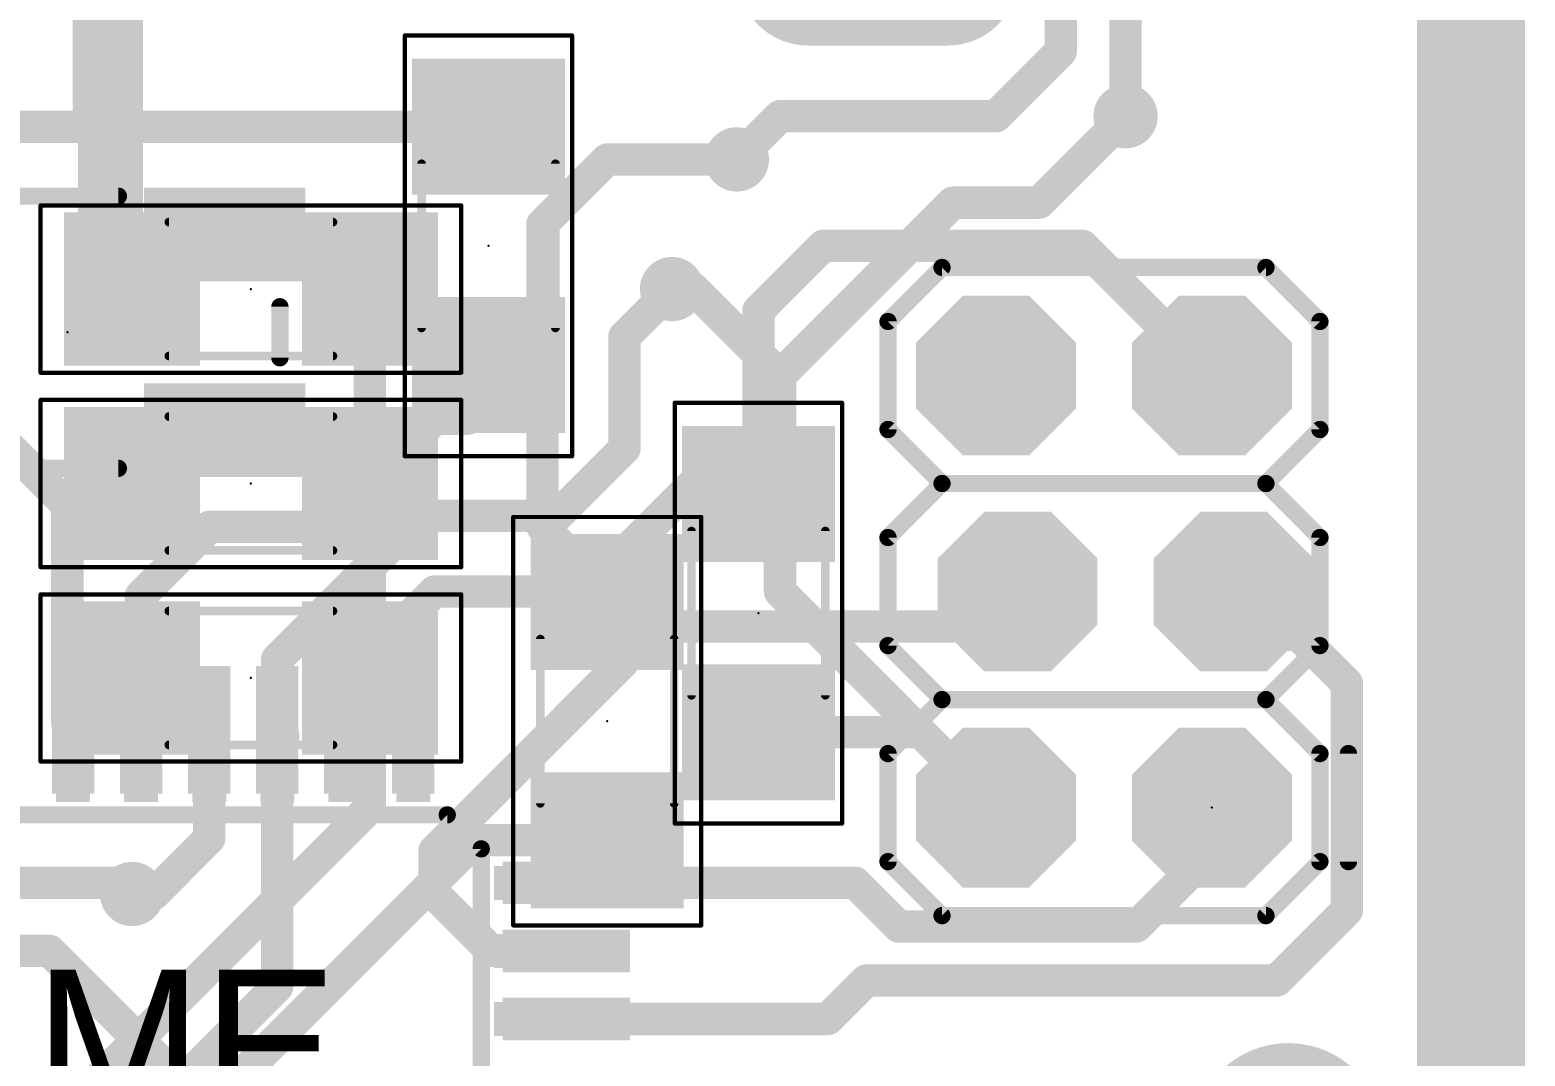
# Model space of a CAD drawing. Extents: x -0.6 to 31.5, y -1.9 to 65.7.
# Drawn here: x 13.02 to 30.61, y 17.4 to 29.46 of the extents above; entities that cross this region are included whole.
import ezdxf
from ezdxf.enums import TextEntityAlignment as Align

# ---------------------------------------------------------------- set-up
doc = ezdxf.new("R2010")
doc.units = 0
for name, color, linetype in [('1', 22, 'CONTINUOUS'), ('16', 175, 'CONTINUOUS'), ('17', 82, 'CONTINUOUS'), ('18', 82, 'CONTINUOUS'), ('21', 253, 'CONTINUOUS'), ('22', 253, 'CONTINUOUS'), ('23', 7, 'CONTINUOUS'), ('24', 7, 'CONTINUOUS'), ('39', 22, 'CONTINUOUS'), ('40', 175, 'CONTINUOUS'), ('51', 253, 'CONTINUOUS'), ('52', 253, 'CONTINUOUS')]:
    doc.layers.add(name, color=color, linetype=linetype)

# ---------------------------------------------------------------- blocks, each defined once
blk = doc.blocks.new('RECT')
blk.add_solid([(-0.5, -0.5), (0.5, -0.5), (-0.5, 0.5), (0.5, 0.5)])
blk = doc.blocks.new('OCTAGONP')
at = {"const_width": 0.5}
blk.add_lwpolyline([(-0.25, -0.1036), (-0.25, 0.1036), (-0.1036, 0.25), (0.1036, 0.25), (0.25, 0.1036), (0.25, -0.1036), (0.1036, -0.25), (-0.1036, -0.25), (-0.25, -0.1036), (-0.25, 0.1036)], dxfattribs=at)
blk = doc.blocks.new('LONGP100')
at = {"const_width": 1}
blk.add_lwpolyline([(-0.5, 0), (0.5, 0)], dxfattribs=at)
at = {"const_width": 0.5}
for points in [[(-0.5, 0.25, 1), (-0.5, -0.25)], [(0.5, -0.25, 1), (0.5, 0.25)]]:
    blk.add_lwpolyline(points, format="xyb", dxfattribs=at)
blk = doc.blocks.new('ROUNDP')
at = {"const_width": 0.5}
blk.add_lwpolyline([(0, -0.25, 1), (0, 0.25, 1), (0, -0.25)], format="xyb", dxfattribs=at)
blk = doc.blocks.new('ROUNDV')
at = {"const_width": 0.5}
blk.add_lwpolyline([(0, -0.25, 1), (0, 0.25, 1), (0, -0.25)], format="xyb", dxfattribs=at)

msp = doc.modelspace()

# ---------------------------------------------------------------- linework, layer by layer
at = {"layer": '1', "const_width": 0.381}
for points in [[(25.146, 35.052), (25.146, 29.21)], [(25.908, 28.448), (25.908, 34.812)], [(13.716, 28.324), (13.716, 30.5826)], [(25.146, 29.21), (24.384, 28.448)], [(18.158, 28.324), (17.78, 28.702)], [(8.636, 28.324), (13.716, 28.324)], [(13.716, 28.324), (18.415, 28.324)], [(18.415, 28.324), (18.158, 28.324)], [(21.844, 28.448), (21.336, 27.94)], [(24.384, 28.448), (21.844, 28.448)], [(16.373, 27.058), (15.312, 27.058)], [(18.415, 25.524), (16.373, 27.058)], [(21.59, 26.162), (22.352, 26.924)], [(22.352, 26.924), (25.4, 26.924)], [(25.4, 26.924), (26.924, 25.4)], [(20.0135, 25.8555), (20.574, 26.416)], [(21.59, 24.006), (21.59, 26.162)], [(20.0135, 24.5399), (20.0135, 25.8555)], [(18.415, 25.1384), (18.415, 25.524)], [(18.1686, 24.892), (18.415, 25.1384)], [(18.415, 25.1384), (18.415, 25.019)], [(16.51, 23.622), (17.78, 24.892)], [(17.78, 24.892), (18.1686, 24.892)], [(13.462, 23.876), (12.58, 24.758)], [(19.2226, 23.749), (20.0135, 24.5399)], [(19.558, 22.86), (20.828, 24.13)], [(20.828, 24.13), (21.212, 24.13)], [(21.212, 24.13), (21.59, 24.006)], [(13.462, 21.303), (13.462, 23.876)], [(15.93, 22.0636), (17.6154, 23.749)], [(17.6154, 23.749), (19.2226, 23.749)], [(14.3256, 22.8092), (15.1384, 23.622)], [(15.1384, 23.622), (16.51, 23.622)], [(16.73, 21.81), (17.78, 22.86)], [(17.78, 22.86), (19.558, 22.86)], [(24.2285, 22.4505), (24.638, 22.86)], [(27.686, 22.352), (27.178, 22.86)], [(14.3256, 21.2394), (14.3256, 22.8092)], [(19.9915, 22.1901), (20.2519, 22.4505)], [(20.2519, 22.4505), (24.2285, 22.4505)], [(27.94, 22.352), (27.686, 22.352)], [(28.5115, 21.7805), (27.94, 22.352)], [(19.9915, 22.0235), (19.9915, 22.1901)], [(15.93, 21.235), (15.93, 22.0636)], [(17.78, 19.812), (19.9915, 22.0235)], [(16.73, 21.235), (16.73, 21.81)], [(28.5115, 19.1135), (28.5115, 21.7805)], [(13.53, 21.235), (13.462, 21.303)], [(14.33, 21.235), (14.3256, 21.2394)], [(15.13, 21.235), (15.13, 19.956)], [(16.002, 21.163), (15.93, 21.235)], [(15.93, 18.216), (15.93, 21.235)], [(23.498, 21.206), (21.59, 21.206)], [(24.384, 20.32), (23.498, 21.206)], [(26.924, 19.812), (26.924, 20.32)], [(15.13, 19.956), (14.478, 19.304)], [(17.78, 19.304), (17.78, 19.812)], [(26.035, 18.923), (26.924, 19.812)], [(14.093, 19.435), (7.73, 19.435)], [(14.224, 19.304), (14.093, 19.435)], [(14.5093, 19.3353), (14.224, 19.304)], [(19.33, 19.435), (22.729, 19.435)], [(22.729, 19.435), (23.241, 18.923)], [(14.478, 19.304), (14.224, 19.304)], [(17.78, 19.304), (18.449, 18.635)], [(27.686, 18.288), (28.5115, 19.1135)], [(23.241, 18.923), (26.035, 18.923)], [(7.73, 18.635), (13.2538, 18.635)], [(13.2538, 18.635), (14.7588, 17.13)], [(18.449, 18.635), (19.33, 18.635)], [(22.407, 17.835), (22.86, 18.288)], [(22.86, 18.288), (27.686, 18.288)], [(15.93, 18.216), (14.7588, 17.0448)], [(19.33, 17.835), (22.407, 17.835)]]:
    msp.add_lwpolyline(points, dxfattribs=at)
at = {"layer": '1', "const_width": 0.1905}
for points in [[(25.2134, 29.1426, 1), (25.0786, 29.2774)], [(25.0508, 29.21, 1), (25.2413, 29.21)], [(17.8474, 28.7694, 1), (17.7126, 28.6346)], [(13.716, 28.4193, 1), (13.716, 28.2288)], [(13.716, 28.2288, 1), (13.716, 28.4193)], [(18.158, 28.4193, 1), (18.158, 28.2288)], [(18.415, 28.2288, 1), (18.415, 28.4193)], [(18.415, 28.2288, 1), (18.415, 28.4193)], [(21.844, 28.5433, 1), (21.844, 28.3528)], [(21.9114, 28.3806, 1), (21.7766, 28.5154)], [(24.3166, 28.5154, 1), (24.4514, 28.3806)], [(24.384, 28.3528, 1), (24.384, 28.5433)], [(25.8128, 28.448, 1), (26.0033, 28.448)], [(13.6208, 28.324, 1), (13.8113, 28.324)], [(18.0906, 28.2566, 1), (18.2254, 28.3914)], [(21.2686, 28.0074, 1), (21.4034, 27.8726)], [(15.312, 27.1532, 1), (15.312, 26.9627)], [(16.4302, 27.1342, 1), (16.3158, 26.9818)], [(16.373, 26.9627, 1), (16.373, 27.1532)], [(22.352, 27.0193, 1), (22.352, 26.8288)], [(22.4194, 26.8566, 1), (22.2846, 26.9914)], [(25.4674, 26.9914, 1), (25.3326, 26.8566)], [(25.4, 26.8288, 1), (25.4, 27.0193)], [(20.6414, 26.3486, 1), (20.5066, 26.4834)], [(21.5226, 26.2294, 1), (21.6574, 26.0946)], [(21.6852, 26.162, 1), (21.4947, 26.162)], [(20.1088, 25.8555, 1), (19.9183, 25.8555)], [(19.9461, 25.9229, 1), (20.0809, 25.7881)], [(18.5102, 25.524, 1), (18.3197, 25.524)], [(18.3578, 25.4478, 1), (18.4722, 25.6002)], [(26.8566, 25.3326, 1), (26.9914, 25.4674)], [(18.5102, 25.1384, 1), (18.3197, 25.1384)], [(18.4824, 25.0711, 1), (18.3476, 25.2058)], [(18.3197, 25.1384, 1), (18.5102, 25.1384)], [(17.78, 24.9872, 1), (17.78, 24.7967)], [(17.8474, 24.8246, 1), (17.7126, 24.9594)], [(18.1012, 24.9594, 1), (18.2359, 24.8246)], [(18.1686, 24.7967, 1), (18.1686, 24.9872)], [(18.3197, 25.019, 1), (18.5102, 25.019)], [(19.9183, 24.5399, 1), (20.1088, 24.5399)], [(20.0809, 24.4725, 1), (19.9461, 24.6072)], [(20.828, 24.2253, 1), (20.828, 24.0348)], [(20.8954, 24.0626, 1), (20.7606, 24.1974)], [(21.2417, 24.2205, 1), (21.1823, 24.0395)], [(21.212, 24.0348, 1), (21.212, 24.2253)], [(21.4947, 24.006, 1), (21.6852, 24.006)], [(21.5603, 23.9155, 1), (21.6197, 24.0965)], [(13.5573, 23.876, 1), (13.3668, 23.876)], [(13.3946, 23.8086, 1), (13.5294, 23.9434)], [(17.6154, 23.8442, 1), (17.6154, 23.6537)], [(17.6827, 23.6816, 1), (17.548, 23.8163)], [(19.2226, 23.6537, 1), (19.2226, 23.8442)], [(15.1384, 23.7172, 1), (15.1384, 23.5267)], [(15.2058, 23.5546, 1), (15.071, 23.6894)], [(16.4426, 23.6894, 1), (16.5774, 23.5546)], [(16.51, 23.5267, 1), (16.51, 23.7172)], [(19.1553, 23.8163, 1), (19.29, 23.6816)], [(17.78, 22.9552, 1), (17.78, 22.7647)], [(17.8474, 22.7926, 1), (17.7126, 22.9274)], [(19.558, 22.7647, 1), (19.558, 22.9552)], [(24.7054, 22.7926, 1), (24.5706, 22.9274)], [(27.2454, 22.9274, 1), (27.1106, 22.7926)], [(14.2582, 22.8766, 1), (14.393, 22.7418)], [(14.4209, 22.8092, 1), (14.2304, 22.8092)], [(19.4906, 22.9274, 1), (19.6254, 22.7926)], [(20.2519, 22.5458, 1), (20.2519, 22.3553)], [(20.3192, 22.3831, 1), (20.1845, 22.5179)], [(24.1611, 22.5179, 1), (24.2959, 22.3831)], [(24.2285, 22.3553, 1), (24.2285, 22.5458)], [(27.686, 22.4473, 1), (27.686, 22.2568)], [(27.6186, 22.2846, 1), (27.7534, 22.4194)], [(28.0074, 22.4194, 1), (27.8726, 22.2846)], [(27.94, 22.2568, 1), (27.94, 22.4473)], [(19.9241, 22.2575, 1), (20.0589, 22.1228)], [(20.0868, 22.1901, 1), (19.8963, 22.1901)], [(16.0253, 22.0636, 1), (15.8348, 22.0636)], [(15.8627, 22.131, 1), (15.9974, 21.9963)], [(20.0589, 21.9561, 1), (19.9241, 22.0909)], [(16.8253, 21.81, 1), (16.6348, 21.81)], [(19.8963, 22.0235, 1), (20.0868, 22.0235)], [(16.6627, 21.8774, 1), (16.7974, 21.7427)], [(28.6068, 21.7805, 1), (28.4163, 21.7805)], [(28.4441, 21.7131, 1), (28.5789, 21.8479)], [(13.5294, 21.3704, 1), (13.3946, 21.2357)], [(13.3668, 21.303, 1), (13.5573, 21.303)], [(13.4627, 21.1677, 1), (13.5974, 21.3024)], [(14.393, 21.3068, 1), (14.2582, 21.1721)], [(14.2304, 21.2394, 1), (14.4209, 21.2394)], [(14.2627, 21.1677, 1), (14.3974, 21.3024)], [(15.2253, 21.235, 1), (15.0348, 21.235)], [(15.9974, 21.3024, 1), (15.8627, 21.1677)], [(16.0253, 21.235, 1), (15.8348, 21.235)], [(15.8348, 21.235, 1), (16.0253, 21.235)], [(15.9346, 21.0957, 1), (16.0694, 21.2304)], [(16.6348, 21.235, 1), (16.8253, 21.235)], [(21.59, 21.3012, 1), (21.59, 21.1107)], [(23.5654, 21.2734, 1), (23.4306, 21.1386)], [(23.498, 21.1107, 1), (23.498, 21.3012)], [(24.3166, 20.2526, 1), (24.4514, 20.3874)], [(27.0193, 20.32, 1), (26.8288, 20.32)], [(15.0348, 19.956, 1), (15.2253, 19.956)], [(15.1974, 19.8887, 1), (15.0627, 20.0234)], [(17.7126, 19.8794, 1), (17.8474, 19.7446)], [(17.8753, 19.812, 1), (17.6848, 19.812)], [(26.8288, 19.812, 1), (27.0193, 19.812)], [(26.9914, 19.7446, 1), (26.8566, 19.8794)], [(14.1603, 19.5024, 1), (14.0256, 19.3677)], [(14.093, 19.3398, 1), (14.093, 19.5303)], [(14.5197, 19.2406, 1), (14.4989, 19.43)], [(19.33, 19.5303, 1), (19.33, 19.3398)], [(22.7963, 19.5024, 1), (22.6616, 19.3677)], [(22.729, 19.3398, 1), (22.729, 19.5303)], [(14.224, 19.3993, 1), (14.224, 19.2088)], [(14.2136, 19.3987, 1), (14.2344, 19.2093)], [(14.1566, 19.2366, 1), (14.2914, 19.3714)], [(14.4106, 19.3714, 1), (14.5454, 19.2366)], [(14.478, 19.2088, 1), (14.478, 19.3993)], [(17.8474, 19.3714, 1), (17.7126, 19.2366)], [(17.6848, 19.304, 1), (17.8753, 19.304)], [(28.4163, 19.1135, 1), (28.6068, 19.1135)], [(28.5789, 19.0461, 1), (28.4441, 19.1809)], [(23.241, 19.0183, 1), (23.241, 18.8278)], [(23.1736, 18.8556, 1), (23.3084, 18.9904)], [(25.9676, 18.9904, 1), (26.1024, 18.8556)], [(26.035, 18.8278, 1), (26.035, 19.0183)], [(13.3211, 18.7024, 1), (13.1864, 18.5677)], [(13.2538, 18.5398, 1), (13.2538, 18.7303)], [(18.449, 18.7303, 1), (18.449, 18.5398)], [(19.33, 18.5398, 1), (19.33, 18.7303)], [(18.3816, 18.5677, 1), (18.5163, 18.7024)], [(22.86, 18.3833, 1), (22.86, 18.1928)], [(22.9274, 18.2206, 1), (22.7926, 18.3554)], [(27.686, 18.1928, 1), (27.686, 18.3833)], [(15.8348, 18.216, 1), (16.0253, 18.216)], [(15.9974, 18.1487, 1), (15.8627, 18.2834)], [(27.6186, 18.3554, 1), (27.7534, 18.2206)], [(19.33, 17.9303, 1), (19.33, 17.7398)], [(22.3397, 17.9024, 1), (22.4744, 17.7677)], [(22.407, 17.7398, 1), (22.407, 17.9303)]]:
    msp.add_lwpolyline(points, format="xyb", dxfattribs=at)
at = {"layer": '16'}
for points, const_width in [([(29.845, 65.024), (29.845, 0)], 0.254), ([(13.97, 27.181), (13.97, 38.354)], 0.762), ([(24.892, 27.432), (25.908, 28.448)], 0.381), ([(19.05, 27.178), (19.812, 27.94)], 0.381), ([(19.812, 27.94), (21.336, 27.94)], 0.381), ([(23.876, 27.432), (21.844, 25.4)], 0.381), ([(23.876, 27.432), (24.892, 27.432)], 0.381), ([(14.221, 26.416), (13.97, 27.181)], 0.762), ([(19.05, 23.622), (19.05, 27.178)], 0.381), ([(17.021, 26.416), (17.021, 24.13)], 0.381), ([(20.574, 26.416), (20.828, 26.416)], 0.381), ([(20.828, 26.416), (21.844, 25.4)], 0.381), ([(21.844, 25.4), (21.844, 22.86)], 0.381), ([(17.021, 21.844), (17.021, 24.13)], 0.381), ([(19.812, 22.86), (19.05, 23.622)], 0.381), ([(19.812, 22.736), (19.812, 22.86)], 0.381), ([(21.844, 22.86), (24.384, 20.32)], 0.381), ([(17.021, 20.323), (17.021, 21.844)], 0.381), ([(10.668, 13.97), (17.021, 20.323)], 0.381), ([(18.2645, 19.936), (12.573, 14.2445)], 0.381), ([(19.812, 19.936), (18.2645, 19.936)], 0.381)]:
    msp.add_lwpolyline(points, dxfattribs=dict(at, const_width=const_width))
for points, const_width in [([(25.9754, 28.3806, 1), (25.8406, 28.5154)], 0.1905), ([(19.812, 28.0353, 1), (19.812, 27.8448)], 0.1905), ([(19.8794, 27.8726, 1), (19.7446, 28.0074)], 0.1905), ([(21.336, 27.8448, 1), (21.336, 28.0353)], 0.1905), ([(23.876, 27.5273, 1), (23.876, 27.3368)], 0.1905), ([(23.9434, 27.3646, 1), (23.8086, 27.4994)], 0.1905), ([(24.892, 27.3368, 1), (24.892, 27.5273)], 0.1905), ([(14.151, 27.2404, 1), (13.789, 27.1216)], 0.381), ([(24.8246, 27.4994, 1), (24.9594, 27.3646)], 0.1905), ([(13.7795, 27.181, 1), (14.1605, 27.181)], 0.381), ([(18.9826, 27.2454, 1), (19.1174, 27.1106)], 0.1905), ([(19.1453, 27.178, 1), (18.9548, 27.178)], 0.1905), ([(14.04, 26.3566, 1), (14.402, 26.4754)], 0.381), ([(17.1163, 26.416, 1), (16.9258, 26.416)], 0.1905), ([(20.574, 26.5113, 1), (20.574, 26.3208)], 0.1905), ([(20.8954, 26.4834, 1), (20.7606, 26.3486)], 0.1905), ([(20.828, 26.3208, 1), (20.828, 26.5113)], 0.1905), ([(21.7766, 25.4674, 1), (21.9114, 25.3326)], 0.1905), ([(21.9393, 25.4, 1), (21.7488, 25.4)], 0.1905), ([(21.7766, 25.3326, 1), (21.9114, 25.4674)], 0.1905), ([(17.1163, 24.13, 1), (16.9258, 24.13)], 0.1905), ([(16.9258, 24.13, 1), (17.1163, 24.13)], 0.1905), ([(19.1174, 23.6894, 1), (18.9826, 23.5546)], 0.1905), ([(18.9548, 23.622, 1), (19.1453, 23.622)], 0.1905), ([(19.9073, 22.86, 1), (19.7168, 22.86)], 0.1905), ([(21.9114, 22.9274, 1), (21.7766, 22.7926)], 0.1905), ([(19.7446, 22.7926, 1), (19.8794, 22.9274)], 0.1905), ([(21.7488, 22.86, 1), (21.9393, 22.86)], 0.1905), ([(19.7168, 22.736, 1), (19.9073, 22.736)], 0.1905), ([(17.1163, 21.844, 1), (16.9258, 21.844)], 0.1905), ([(16.9258, 21.844, 1), (17.1163, 21.844)], 0.1905), ([(16.9258, 20.323, 1), (17.1163, 20.323)], 0.1905), ([(17.0884, 20.2556, 1), (16.9536, 20.3904)], 0.1905), ([(24.3166, 20.2526, 1), (24.4514, 20.3874)], 0.1905), ([(18.2645, 20.0312, 1), (18.2645, 19.8407)], 0.1905), ([(18.3319, 19.8686, 1), (18.1972, 20.0034)], 0.1905), ([(19.812, 19.8407, 1), (19.812, 20.0312)], 0.1905)]:
    msp.add_lwpolyline(points, format="xyb", dxfattribs=dict(at, const_width=const_width))
at = {"layer": '21'}
for points, const_width in [([(29.972, 2.032), (29.972, 61.976)], 1.27), ([(12.862, 27.508), (14.062, 27.508)], 0.2032), ([(23.114, 26.035), (23.749, 26.67)], 0.2032), ([(23.749, 26.67), (27.559, 26.67)], 0.2032), ([(28.194, 26.035), (27.559, 26.67)], 0.2032), ([(15.962, 25.608), (15.962, 26.208)], 0.2032), ([(23.114, 24.765), (23.114, 26.035)], 0.2032), ([(28.194, 24.765), (28.194, 26.035)], 0.2032), ([(23.749, 24.13), (23.114, 24.765)], 0.2032), ([(27.559, 24.13), (28.194, 24.765)], 0.2032), ([(14.062, 24.308), (12.862, 24.308)], 0.2032), ([(23.114, 23.495), (23.749, 24.13)], 0.2032), ([(23.749, 24.13), (27.559, 24.13)], 0.2032), ([(28.194, 23.495), (27.559, 24.13)], 0.2032), ([(23.114, 22.225), (23.114, 23.495)], 0.2032), ([(28.194, 22.225), (28.194, 23.495)], 0.2032), ([(23.749, 21.59), (23.114, 22.225)], 0.2032), ([(27.559, 21.59), (28.194, 22.225)], 0.2032), ([(23.114, 20.955), (23.749, 21.59)], 0.2032), ([(23.749, 21.59), (27.559, 21.59)], 0.2032), ([(28.194, 20.955), (27.559, 21.59)], 0.2032), ([(23.114, 19.685), (23.114, 20.955)], 0.2032), ([(28.194, 19.685), (28.194, 20.955)], 0.2032), ([(28.529, 20.955), (28.529, 19.685)], 0.2032), ([(9.13, 20.235), (17.93, 20.235)], 0.2032), ([(17.93, 20.235), (18.33, 19.835)], 0.2032), ([(18.33, 19.835), (18.33, 11.035)], 0.2032), ([(23.749, 19.05), (23.114, 19.685)], 0.2032), ([(27.559, 19.05), (28.194, 19.685)], 0.2032), ([(27.559, 19.05), (23.749, 19.05)], 0.2032)]:
    msp.add_lwpolyline(points, dxfattribs=dict(at, const_width=const_width))
at = {"layer": '21', "const_width": 0.1016}
for points in [[(14.062, 27.4572, 1), (14.062, 27.5588)], [(23.749, 26.7208, 1), (23.749, 26.6192)], [(23.7849, 26.6341, 1), (23.7131, 26.7059)], [(27.5949, 26.7059, 1), (27.5231, 26.6341)], [(27.559, 26.6192, 1), (27.559, 26.7208)], [(16.0128, 26.208, 1), (15.9112, 26.208)], [(23.1648, 26.035, 1), (23.0632, 26.035)], [(23.0781, 26.0709, 1), (23.1499, 25.9991)], [(28.2448, 26.035, 1), (28.1432, 26.035)], [(28.1581, 25.9991, 1), (28.2299, 26.0709)], [(15.9112, 25.608, 1), (16.0128, 25.608)], [(23.1499, 24.8009, 1), (23.0781, 24.7291)], [(23.0632, 24.765, 1), (23.1648, 24.765)], [(28.1432, 24.765, 1), (28.2448, 24.765)], [(28.2299, 24.7291, 1), (28.1581, 24.8009)], [(14.062, 24.2572, 1), (14.062, 24.3588)], [(23.749, 24.1808, 1), (23.749, 24.0792)], [(23.7849, 24.0941, 1), (23.7131, 24.1659)], [(23.7131, 24.0941, 1), (23.7849, 24.1659)], [(27.5949, 24.1659, 1), (27.5231, 24.0941)], [(27.5231, 24.1659, 1), (27.5949, 24.0941)], [(27.559, 24.0792, 1), (27.559, 24.1808)], [(23.1648, 23.495, 1), (23.0632, 23.495)], [(23.0781, 23.5309, 1), (23.1499, 23.4591)], [(28.2448, 23.495, 1), (28.1432, 23.495)], [(28.1581, 23.4591, 1), (28.2299, 23.5309)], [(23.1499, 22.2609, 1), (23.0781, 22.1891)], [(23.0632, 22.225, 1), (23.1648, 22.225)], [(28.1432, 22.225, 1), (28.2448, 22.225)], [(28.2299, 22.1891, 1), (28.1581, 22.2609)], [(23.749, 21.6408, 1), (23.749, 21.5392)], [(23.7849, 21.5541, 1), (23.7131, 21.6259)], [(23.7131, 21.5541, 1), (23.7849, 21.6259)], [(27.5949, 21.6259, 1), (27.5231, 21.5541)], [(27.5231, 21.6259, 1), (27.5949, 21.5541)], [(27.559, 21.5392, 1), (27.559, 21.6408)], [(23.1648, 20.955, 1), (23.0632, 20.955)], [(23.0781, 20.9909, 1), (23.1499, 20.9191)], [(28.2448, 20.955, 1), (28.1432, 20.955)], [(28.1581, 20.9191, 1), (28.2299, 20.9909)], [(28.5798, 20.955, 1), (28.4782, 20.955)], [(17.9659, 20.2709, 1), (17.8941, 20.1991)], [(17.93, 20.1842, 1), (17.93, 20.2858)], [(18.3808, 19.835, 1), (18.2792, 19.835)], [(18.2941, 19.7991, 1), (18.3659, 19.8709)], [(23.1499, 19.7209, 1), (23.0781, 19.6491)], [(23.0632, 19.685, 1), (23.1648, 19.685)], [(28.1432, 19.685, 1), (28.2448, 19.685)], [(28.2299, 19.6491, 1), (28.1581, 19.7209)], [(28.4782, 19.685, 1), (28.5798, 19.685)], [(23.749, 19.1008, 1), (23.749, 18.9992)], [(23.7131, 19.0141, 1), (23.7849, 19.0859)], [(27.5231, 19.0859, 1), (27.5949, 19.0141)], [(27.559, 18.9992, 1), (27.559, 19.1008)]]:
    msp.add_lwpolyline(points, format="xyb", dxfattribs=at)
at = {"layer": '22', "const_width": 0.762}
for points in [[(29.972, 28.3901), (29.972, 28.6187)], [(29.972, 23.0293), (29.972, 26.9804)], [(29.972, 21.391), (29.972, 21.6196)], [(29.972, 16.0302), (29.972, 19.9813)]]:
    msp.add_lwpolyline(points, dxfattribs=at)
at = {"layer": '22', "const_width": 0.381}
for points in [[(30.1625, 28.6187, 1), (29.7815, 28.6187)], [(29.7815, 28.3901, 1), (30.1625, 28.3901)], [(30.1625, 26.9804, 1), (29.7815, 26.9804)], [(29.7815, 23.0293, 1), (30.1625, 23.0293)], [(30.1625, 21.6196, 1), (29.7815, 21.6196)], [(29.7815, 21.391, 1), (30.1625, 21.391)], [(30.1625, 19.9813, 1), (29.7815, 19.9813)]]:
    msp.add_lwpolyline(points, format="xyb", dxfattribs=at)
at = {"layer": '23'}
for p in [(18.415, 26.924), (13.462, 25.908), (21.59, 22.606), (26.924, 20.32)]:
    msp.add_point(p, dxfattribs=at)
at = {"layer": '24'}
for p in [(15.621, 26.416), (15.621, 24.13), (15.621, 21.844), (19.812, 21.336)]:
    msp.add_point(p, dxfattribs=at)
at = {"layer": '39', "const_width": 0.0508}
for points in [[(17.432, 24.451), (17.432, 29.397)], [(17.432, 29.397), (19.398, 29.397)], [(19.398, 29.397), (19.398, 24.451)], [(20.607, 20.133), (20.607, 25.079)], [(20.607, 25.079), (22.573, 25.079)], [(22.573, 25.079), (22.573, 20.133)], [(19.398, 24.451), (17.432, 24.451)], [(22.573, 20.133), (20.607, 20.133)]]:
    msp.add_lwpolyline(points, dxfattribs=at)
at = {"layer": '39', "const_width": 0.0254}
for points in [[(17.4447, 29.397, 1), (17.4193, 29.397)], [(17.432, 29.4097, 1), (17.432, 29.3843)], [(19.4107, 29.397, 1), (19.3853, 29.397)], [(19.398, 29.3843, 1), (19.398, 29.4097)], [(20.6197, 25.079, 1), (20.5943, 25.079)], [(20.607, 25.0917, 1), (20.607, 25.0663)], [(22.5857, 25.079, 1), (22.5603, 25.079)], [(22.573, 25.0663, 1), (22.573, 25.0917)], [(17.432, 24.4637, 1), (17.432, 24.4383)], [(17.4193, 24.451, 1), (17.4447, 24.451)], [(19.3853, 24.451, 1), (19.4107, 24.451)], [(19.398, 24.4383, 1), (19.398, 24.4637)], [(20.607, 20.1457, 1), (20.607, 20.1203)], [(20.5943, 20.133, 1), (20.6197, 20.133)], [(22.5603, 20.133, 1), (22.5857, 20.133)], [(22.573, 20.1203, 1), (22.573, 20.1457)]]:
    msp.add_lwpolyline(points, format="xyb", dxfattribs=at)
at = {"layer": '40', "const_width": 0.0508}
for points in [[(18.094, 27.399), (13.148, 27.399)], [(13.148, 27.399), (13.148, 25.433)], [(18.094, 25.433), (18.094, 27.399)], [(13.148, 25.433), (18.094, 25.433)], [(18.094, 25.113), (13.148, 25.113)], [(13.148, 25.113), (13.148, 23.147)], [(18.094, 23.147), (18.094, 25.113)], [(18.7071, 23.7363), (18.7071, 18.9357)], [(20.9169, 23.7363), (18.7071, 23.7363)], [(20.9169, 18.9357), (20.9169, 23.7363)], [(13.148, 23.147), (18.094, 23.147)], [(18.094, 22.827), (13.148, 22.827)], [(13.148, 22.827), (13.148, 20.861)], [(18.094, 20.861), (18.094, 22.827)], [(13.148, 20.861), (18.094, 20.861)], [(18.7071, 18.9357), (20.9169, 18.9357)]]:
    msp.add_lwpolyline(points, dxfattribs=at)
at = {"layer": '40', "const_width": 0.0254}
for points in [[(13.148, 27.4117, 1), (13.148, 27.3863)], [(13.1607, 27.399, 1), (13.1353, 27.399)], [(18.1067, 27.399, 1), (18.0813, 27.399)], [(18.094, 27.3863, 1), (18.094, 27.4117)], [(13.148, 25.4457, 1), (13.148, 25.4203)], [(13.1353, 25.433, 1), (13.1607, 25.433)], [(18.0813, 25.433, 1), (18.1067, 25.433)], [(18.094, 25.4203, 1), (18.094, 25.4457)], [(13.148, 25.1257, 1), (13.148, 25.1003)], [(13.1607, 25.113, 1), (13.1353, 25.113)], [(18.1067, 25.113, 1), (18.0813, 25.113)], [(18.094, 25.1003, 1), (18.094, 25.1257)], [(18.7198, 23.7363, 1), (18.6944, 23.7363)], [(18.7071, 23.749, 1), (18.7071, 23.7236)], [(20.9296, 23.7363, 1), (20.9042, 23.7363)], [(20.9169, 23.7236, 1), (20.9169, 23.749)], [(13.148, 23.1597, 1), (13.148, 23.1343)], [(13.1353, 23.147, 1), (13.1607, 23.147)], [(18.0813, 23.147, 1), (18.1067, 23.147)], [(18.094, 23.1343, 1), (18.094, 23.1597)], [(13.148, 22.8397, 1), (13.148, 22.8143)], [(13.1607, 22.827, 1), (13.1353, 22.827)], [(18.1067, 22.827, 1), (18.0813, 22.827)], [(18.094, 22.8143, 1), (18.094, 22.8397)], [(13.148, 20.8737, 1), (13.148, 20.8483)], [(13.1353, 20.861, 1), (13.1607, 20.861)], [(18.0813, 20.861, 1), (18.1067, 20.861)], [(18.094, 20.8483, 1), (18.094, 20.8737)], [(18.7071, 18.9484, 1), (18.7071, 18.923)], [(18.6944, 18.9357, 1), (18.7198, 18.9357)], [(20.9042, 18.9357, 1), (20.9296, 18.9357)], [(20.9169, 18.923, 1), (20.9169, 18.9484)]]:
    msp.add_lwpolyline(points, format="xyb", dxfattribs=at)
at = {"layer": '51', "const_width": 0.1016}
for points in [[(17.628, 27.889), (17.628, 25.959)], [(19.202, 27.889), (19.202, 25.959)], [(20.803, 23.571), (20.803, 21.641)], [(22.377, 23.571), (22.377, 21.641)]]:
    msp.add_lwpolyline(points, dxfattribs=at)
at = {"layer": '51', "const_width": 0.0508}
for points in [[(17.6534, 27.889, 1), (17.6026, 27.889)], [(19.2274, 27.889, 1), (19.1766, 27.889)], [(17.6026, 25.959, 1), (17.6534, 25.959)], [(19.1766, 25.959, 1), (19.2274, 25.959)], [(20.8284, 23.571, 1), (20.7776, 23.571)], [(22.4024, 23.571, 1), (22.3516, 23.571)], [(20.7776, 21.641, 1), (20.8284, 21.641)], [(22.3516, 21.641, 1), (22.4024, 21.641)]]:
    msp.add_lwpolyline(points, format="xyb", dxfattribs=at)
at = {"layer": '52', "const_width": 0.1016}
for points in [[(16.586, 27.203), (14.656, 27.203)], [(16.586, 25.629), (14.656, 25.629)], [(14.656, 24.917), (16.586, 24.917)], [(14.656, 23.343), (16.586, 23.343)], [(16.586, 22.631), (14.656, 22.631)], [(19.025, 20.371), (19.025, 22.301)], [(20.599, 20.371), (20.599, 22.301)], [(16.586, 21.057), (14.656, 21.057)]]:
    msp.add_lwpolyline(points, dxfattribs=at)
at = {"layer": '52', "const_width": 0.0508}
for points in [[(14.656, 27.2284, 1), (14.656, 27.1776)], [(16.586, 27.1776, 1), (16.586, 27.2284)], [(14.656, 25.6544, 1), (14.656, 25.6036)], [(16.586, 25.6036, 1), (16.586, 25.6544)], [(14.656, 24.9424, 1), (14.656, 24.8916)], [(16.586, 24.8916, 1), (16.586, 24.9424)], [(14.656, 23.3684, 1), (14.656, 23.3176)], [(16.586, 23.3176, 1), (16.586, 23.3684)], [(14.656, 22.6564, 1), (14.656, 22.6056)], [(16.586, 22.6056, 1), (16.586, 22.6564)], [(19.0504, 22.301, 1), (18.9996, 22.301)], [(20.6244, 22.301, 1), (20.5736, 22.301)], [(14.656, 21.0824, 1), (14.656, 21.0316)], [(16.586, 21.0316, 1), (16.586, 21.0824)], [(18.9996, 20.371, 1), (19.0504, 20.371)], [(20.5736, 20.371, 1), (20.6244, 20.371)]]:
    msp.add_lwpolyline(points, format="xyb", dxfattribs=at)

# ---------------------------------------------------------------- block references
at = {"layer": '1'}
for p, xscale, yscale, rotation in [((18.415, 28.324), 1.6, 1.8, 270), ((15.312, 27.058), 1.9, 1.1, 180), ((18.415, 25.524), 1.6, 1.8, 270), ((15.312, 24.758), 1.9, 1.1, 180), ((21.59, 24.006), 1.6, 1.8, 270), ((13.53, 21.235), 0.5, 1.5, 180), ((14.33, 21.235), 0.5, 1.5, 180), ((15.13, 21.235), 0.5, 1.5, 180), ((15.93, 21.235), 0.5, 1.5, 180), ((16.73, 21.235), 0.5, 1.5, 180), ((17.53, 21.235), 0.5, 1.5, 180), ((21.59, 21.206), 1.6, 1.8, 270), ((19.33, 19.435), 1.5, 0.5, 180), ((19.33, 18.635), 1.5, 0.5, 180), ((19.33, 17.835), 1.5, 0.5, 180)]:
    msp.add_blockref('RECT', p, dxfattribs=dict(at, xscale=xscale, yscale=yscale, rotation=rotation))
at = {"layer": '16', "xscale": 1.6, "yscale": 1.8}
for p, rotation in [((14.221, 26.416), 180), ((17.021, 26.416), 180), ((19.812, 22.736), 90), ((14.221, 21.844), 180), ((17.021, 21.844), 180), ((19.812, 19.936), 90)]:
    msp.add_blockref('RECT', p, dxfattribs=dict(at, rotation=rotation))
for p in [(14.221, 24.13), (17.021, 24.13)]:
    msp.add_blockref('RECT', p, dxfattribs=at)
at = {"layer": '17', "xscale": 1.65, "yscale": 1.65}
msp.add_blockref('LONGP100', (22.996, 30.104), dxfattribs=at)
msp.add_blockref('LONGP100', (22.996, 30.104), dxfattribs=at)
at = {"layer": '17'}
for name, p, xscale, yscale, rotation in [('OCTAGONP', (24.384, 25.4), 1.8796, 1.8796, 90), ('OCTAGONP', (24.384, 25.4), 1.8796, 1.8796, 90), ('OCTAGONP', (26.924, 25.4), 1.8796, 1.8796, 90), ('OCTAGONP', (26.924, 25.4), 1.8796, 1.8796, 90), ('OCTAGONP', (24.638, 22.86), 1.8796, 1.8796, 90), ('OCTAGONP', (24.638, 22.86), 1.8796, 1.8796, 90), ('OCTAGONP', (27.178, 22.86), 1.8796, 1.8796, 90), ('OCTAGONP', (27.178, 22.86), 1.8796, 1.8796, 90), ('OCTAGONP', (24.384, 20.32), 1.8796, 1.8796, 90), ('OCTAGONP', (24.384, 20.32), 1.8796, 1.8796, 90), ('OCTAGONP', (26.924, 20.32), 1.8796, 1.8796, 90), ('OCTAGONP', (26.924, 20.32), 1.8796, 1.8796, 90), ('ROUNDP', (27.822, 16.427), 2.25, 2.25, 180), ('ROUNDP', (27.822, 16.427), 2.25, 2.25, 180)]:
    msp.add_blockref(name, p, dxfattribs=dict(at, xscale=xscale, yscale=yscale, rotation=rotation))
at = {"layer": '18', "xscale": 0.7564, "yscale": 0.7564}
for p in [(25.908, 28.448), (25.908, 28.448), (21.336, 27.94), (21.336, 27.94), (20.574, 26.416), (20.574, 26.416), (14.224, 19.304), (14.224, 19.304)]:
    msp.add_blockref('ROUNDV', p, dxfattribs=at)
at = {"layer": '51'}
for p, xscale, yscale, rotation in [((18.4141, 28.2508), 0.7501, 1.7, 270), ((18.4159, 25.5973), 0.7501, 1.7, 270), ((24.384, 25.4), 0.508, 0.508, 90), ((26.924, 25.4), 0.508, 0.508, 90), ((21.5891, 23.9328), 0.7501, 1.7, 270), ((24.384, 22.86), 0.508, 0.508, 90), ((26.924, 22.86), 0.508, 0.508, 90), ((21.5909, 21.2793), 0.7501, 1.7, 270), ((13.53, 20.9601), 0.3998, 1.1501, 180), ((14.33, 20.9601), 0.4001, 1.1501, 180), ((15.1301, 20.9601), 0.4001, 1.1501, 180), ((15.9299, 20.9601), 0.4, 1.1501, 180), ((16.73, 20.9601), 0.4, 1.1501, 180), ((17.53, 20.9601), 0.3998, 1.1501, 180), ((24.384, 20.32), 0.508, 0.508, 90), ((26.924, 20.32), 0.508, 0.508, 90), ((19.0551, 19.435), 1.1501, 0.3998, 180), ((19.0551, 18.635), 1.1501, 0.4, 180), ((19.0551, 17.8349), 1.1501, 0.4, 180)]:
    msp.add_blockref('RECT', p, dxfattribs=dict(at, xscale=xscale, yscale=yscale, rotation=rotation))
at = {"layer": '52', "xscale": 0.7501, "yscale": 1.7}
for p, rotation in [((14.2942, 26.4169), 180), ((16.9477, 26.4151), 180), ((19.8129, 22.6628), 90), ((14.2942, 21.8449), 180), ((16.9477, 21.8431), 180), ((19.8111, 20.0093), 90)]:
    msp.add_blockref('RECT', p, dxfattribs=dict(at, rotation=rotation))
for p in [(14.2942, 24.1309), (16.9477, 24.1291)]:
    msp.add_blockref('RECT', p, dxfattribs=at)

# ---------------------------------------------------------------- texts
at = {"layer": '21'}
msp.add_text('TIME', height=1.778, dxfattribs=at).set_placement((16.637, 18.415), align=Align.TOP_RIGHT)

doc.saveas('drawing.dxf')
